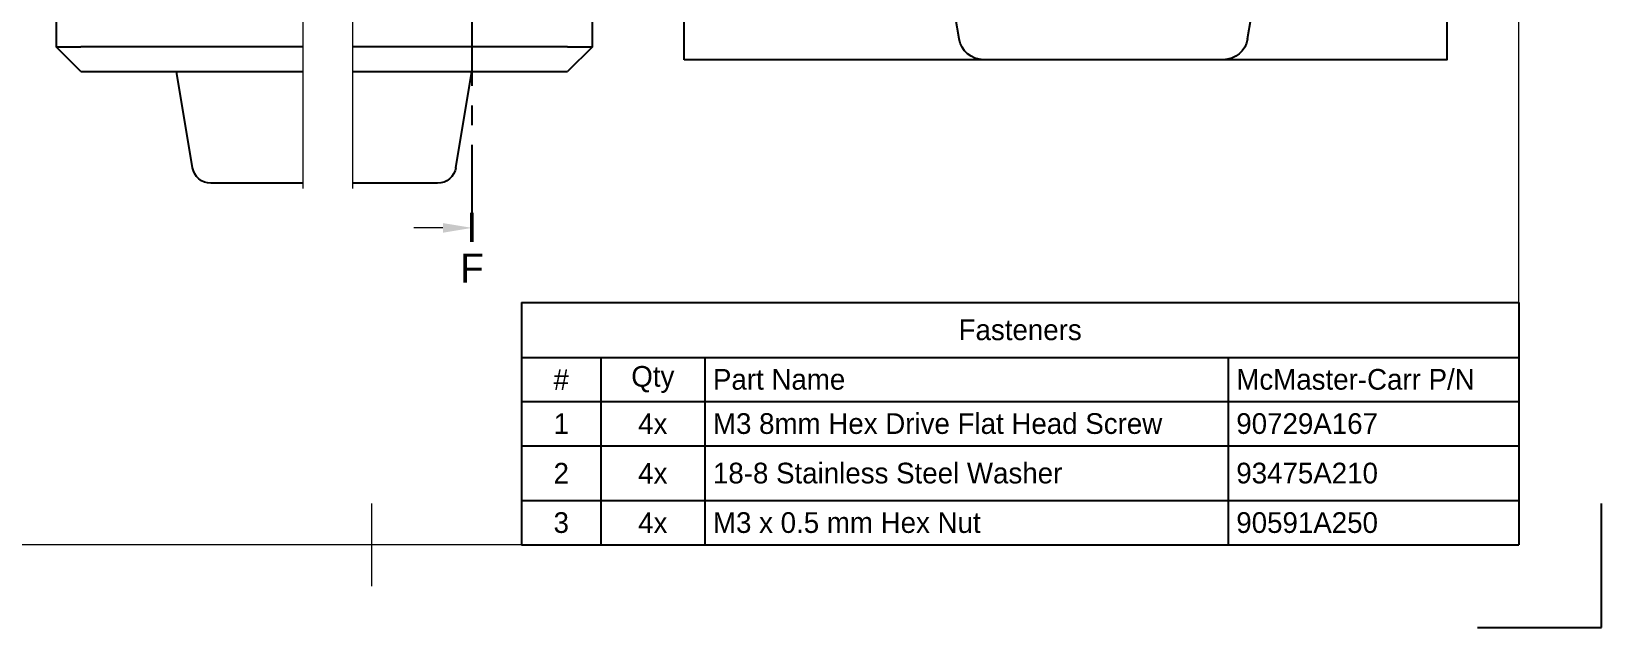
# Model space of a CAD drawing. Header units: millimetres. Extents: x 0 to 297, y 0 to 214.
# Drawn here: x 107.4 to 297, y 0 to 72 of the extents above; entities that cross this region are included whole.
import ezdxf

# ---------------------------------------------------------------- set-up
doc = ezdxf.new("R2010")
doc.units = ezdxf.units.MM
doc.header["$LTSCALE"] = 0.75
doc.linetypes.add('CENTER2', pattern=[28.575000000000003, 19.05, -3.175, 3.175, -3.175])
for name, color, linetype, lineweight in [('BORDER', 7, 'Continuous', 13), ('Break Lines', 7, 'Continuous', 13), ('Crop Window', 7, 'Continuous', 25), ('Custom Tables', 7, 'Continuous', 13), ('Section Lines', 7, 'CENTER2', 13), ('Visible', 7, 'Continuous', 25)]:
    doc.layers.add(name, color=color, linetype=linetype, lineweight=lineweight)
doc.styles.get("Standard").update_dxf_attribs({"font": ''})
doc.styles.get('Standard').set_extended_font_data('Inter Variable Text Medium')

# ---------------------------------------------------------------- blocks, each defined once
blk = doc.blocks.new('ISO_A4(L)_SHEET')
at = {"layer": 'BORDER'}
for p, q in [((287, 10), (287, 200)), ((148.5, 5), (148.5, 15)), ((287, 10), (20, 10))]:
    blk.add_line(p, q, dxfattribs=at)
at = {"layer": 'Defpoints'}
for p, q in [((297, 0), (297, 15)), ((282, 0), (297, 0))]:
    blk.add_line(p, q, dxfattribs=at)
blk = doc.blocks.new('*Z5')
at = {"layer": 'Break Lines'}
blk.add_lwpolyline([(140.221862, 53.024442), (140.221862, 76.936942), (139.311862, 77.180692), (141.131862, 77.668192), (140.221862, 77.911942), (140.221862, 125.736942), (139.311862, 125.980692), (141.131862, 126.468192), (140.221862, 126.711942), (140.221862, 150.624442)], dxfattribs=at)
blk = doc.blocks.new('*Z6')
at = {"layer": 'Break Lines'}
blk.add_lwpolyline([(146.221862, 53.024442), (146.221862, 76.936942), (145.311862, 77.180692), (147.131862, 77.668192), (146.221862, 77.911942), (146.221862, 125.736942), (145.311862, 125.980692), (147.131862, 126.468192), (146.221862, 126.711942), (146.221862, 150.624442)], dxfattribs=at)
blk = doc.blocks.new('*C7')
at = {"layer": 'Crop Window', "transparency": 33554432}
blk.add_lwpolyline([(186.244682, 68.601484), (186.244682, 197.001484), (278.304116, 197.001484), (278.304116, 68.601484)], close=True, dxfattribs=at)
blk = doc.blocks.new('*T8')
at = {"layer": 'Custom Tables', "color": 0, "linetype": 'ByBlock', "lineweight": -2, "transparency": 16777216}
for p, q in [((0, 0), (120.402366, 0)), ((0, 0), (0, -29.271051)), ((120.402366, 0), (120.402366, -29.271051)), ((0, -6.626577), (120.402366, -6.626577)), ((9.585119, -6.626577), (9.585119, -29.271051)), ((22.108397, -6.626577), (22.108397, -29.271051)), ((85.296526, -6.626577), (85.296526, -29.271051)), ((0, -11.968859), (120.402366, -11.968859)), ((0, -17.311141), (120.402366, -17.311141)), ((0, -23.92877), (120.402366, -23.92877)), ((0, -29.271051), (120.402366, -29.271051))]:
    blk.add_line(p, q, dxfattribs=at)
at = {"layer": 'Custom Tables', "color": 0, "transparency": 16777216, "char_height": 2.5}
for s, insert, width, attachment_point in [('Fasteners', (60.201183, -3.313289), 118.402366, 5), ('#', (4.79256, -9.297718), 7.585119, 5), ('Qty', (15.846758, -9.297718), 10.523278, 5), ('Part Name', (23.108397, -9.297718), 61.18813, 4), ('McMaster-Carr P/N', (86.296526, -9.297718), 33.10584, 4), ('M3 8mm Hex Drive Flat Head Screw', (23.108397, -14.64), 61.18813, 4), ('1', (4.79256, -14.64), 7.585119, 5), ('4x', (15.846758, -14.64), 10.523278, 5), ('90729A167', (86.296526, -14.64), 33.10584, 4), ('2', (4.79256, -20.619955), 7.585119, 5), ('4x', (15.846758, -20.619955), 10.523278, 5), ('18-8 Stainless Steel Washer', (23.108397, -20.619955), 61.18813, 4), ('93475A210', (86.296526, -20.619955), 33.10584, 4), ('3', (4.79256, -26.599911), 7.585119, 5), ('4x', (15.846758, -26.599911), 10.523278, 5), ('M3 x 0.5 mm Hex Nut', (23.108397, -26.599911), 61.18813, 4), ('90591A250', (86.296526, -26.599911), 33.10584, 4)]:
    blk.add_mtext(s, dxfattribs=dict(at, insert=insert, width=width, attachment_point=attachment_point))

msp = doc.modelspace()

# ---------------------------------------------------------------- linework, layer by layer
at = {"layer": 'Section Lines', "lineweight": 25}
msp.add_line((160.537399, 165.471879), (160.60297, 50.086447), dxfattribs=at)
at = {"layer": 'Section Lines', "lineweight": 50}
msp.add_line((160.604959, 46.586448), (160.60297, 50.086447), dxfattribs=at)
at = {"layer": 'Section Lines'}
msp.add_line((157.103993, 48.284458), (153.603994, 48.282469), dxfattribs=at)
msp.add_solid([(157.103662, 48.867792), (160.603993, 48.286447), (157.104325, 47.701125)], dxfattribs=at)
at = {"layer": 'Visible', "extrusion": (0, 1, 0)}
for p, q in [((110.385437, 142.174442), (110.385437, 70.174442)), ((175.153993, 70.174442), (175.153993, 142.174442)), ((219.426881, 71.108287), (216.844682, 86.601484)), ((254.262482, 71.108287), (256.844682, 86.601484)), ((113.385437, 67.174442), (110.385437, 70.174442)), ((110.385437, 70.174442), (113.385437, 70.174442)), ((140.221862, 70.174442), (113.385437, 70.174442)), ((172.153993, 70.174442), (146.221862, 70.174442)), ((175.153993, 70.174442), (172.153993, 67.174442)), ((172.153993, 70.174442), (175.153993, 70.174442)), ((251.3033, 68.601484), (222.386063, 68.601484)), ((113.385437, 67.174442), (140.221862, 67.174442)), ((126.872087, 55.554545), (124.935437, 67.174442)), ((146.221862, 67.174442), (172.153993, 67.174442)), ((158.667343, 55.554545), (160.603993, 67.174442)), ((140.221862, 53.674442), (129.091473, 53.674442)), ((156.447957, 53.674442), (146.221862, 53.674442))]:
    msp.add_line(p, q, dxfattribs=at)
at = {"layer": 'Visible', "extrusion": (2e-16, 0, -1)}
for centre, start, end in [((-222.386063, 71.601484), 270, 350.537678), ((-251.3033, 71.601484), 189.462322, 270)]:
    msp.add_arc(centre, 3, start, end, dxfattribs=at)
at = {"layer": 'Visible', "extrusion": (0, 0, -1)}
for centre, start, end in [((-129.091473, 55.924442), 270, 350.537678), ((-156.447957, 55.924442), 189.462322, 270)]:
    msp.add_arc(centre, 2.25, start, end, dxfattribs=at)

# ---------------------------------------------------------------- block references
msp.add_blockref('*T8', (166.597634, 39.271051))
at = {"layer": 'BORDER'}
msp.add_blockref('ISO_A4(L)_SHEET', (0, 0), dxfattribs=at)
at = {"layer": 'Break Lines'}
for name in ['*Z5', '*Z6']:
    msp.add_blockref(name, (0, 0), dxfattribs=at)
at = {"layer": 'Crop Window', "transparency": 33554432}
msp.add_blockref('*C7', (0, 0), dxfattribs=at)

# ---------------------------------------------------------------- texts
at = {"layer": 'Section Lines', "insert": (160.606749, 43.436448), "char_height": 3.5, "attachment_point": 5}
msp.add_mtext('F', dxfattribs=at)

doc.saveas('drawing.dxf')
